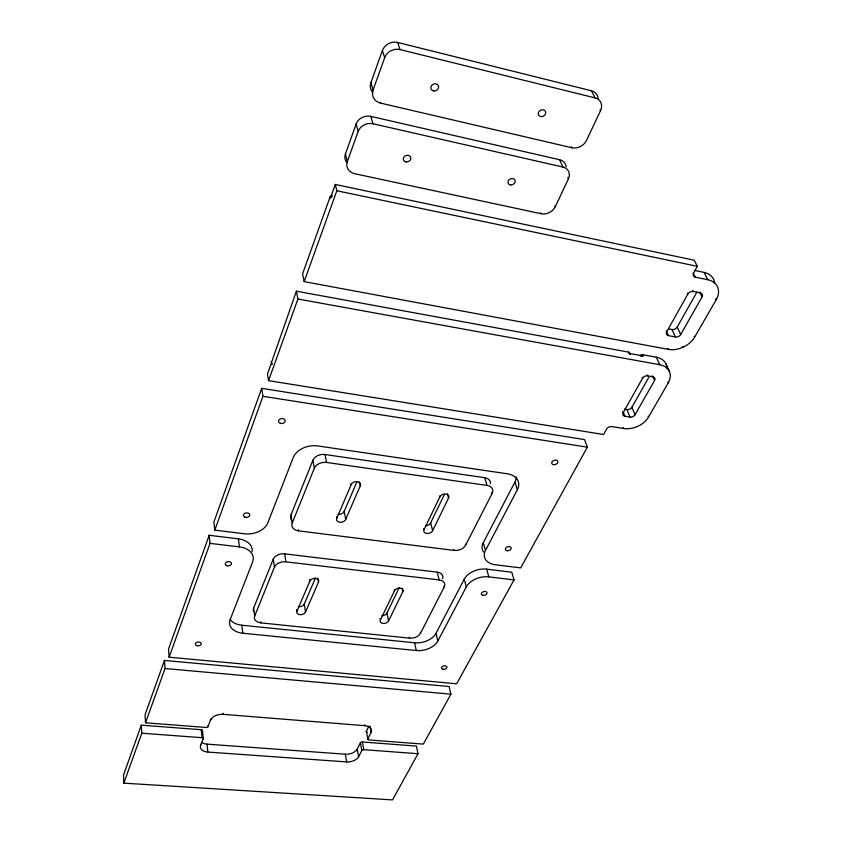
<?xml version="1.0" encoding="UTF-8"?>
<svg xmlns="http://www.w3.org/2000/svg" width="842" height="842" viewBox="0 0 842 842"><rect width="100%" height="100%" fill="white"/><g stroke="black" fill="none" stroke-linecap="round" stroke-linejoin="round"><path stroke-width="1.26" d="M629.532 353.987A2.021 1.452 -23.9 0 0 628.627 352.135L296.395 291.195L271.45 362.555A2.842 2.21 -8.4 0 0 272.029 363.144M271.24 361.597L271.671 363.87A2.852 2.21 -8.4 0 0 272.25 364.46M200.606 745.381L203.248 738.813L202.512 730.867A1.673 1.01 -7 0 0 201.301 729.73L141.319 725.162L123.469 775.145L123.837 783.144L392.519 799.9L418.032 753.716L416.411 746.096L362.386 741.981A1.589 0.947 -11.1 0 0 360.397 742.844L357.197 749.117L358.576 756.811A9.588 5.631 -10.7 0 1 346.672 761.915L207.816 752.064A9.999 5.968 -7.3 0 1 200.606 745.381L200.512 744.381M368.817 726.309L366.365 731.119L367.807 738.834A1.61 0.958 -11.3 0 0 368.807 739.929L423.326 744.117L450.912 694.176L449.081 686.514L164.453 660.444L145.045 714.753L145.529 722.804L206.132 727.456A1.695 1.021 -7.1 0 0 208.185 726.551L210.784 718.826M252.137 551.542A18.745 12.872 -7.1 0 0 238.423 538.848L209.174 535.28L168.505 649.119L169.116 657.202L456.659 683.788L514.03 579.896L511.768 572.223L486.644 569.15A17.535 11.483 -15.2 0 0 464.237 579.18L435.998 633.31A17.082 10.925 -13 0 1 414.548 642.772L241.822 625.217A17.935 11.809 -7.8 0 1 230.182 619.533M261.683 388.341L213.9 522.051L214.805 530.134L244.401 533.786A19.261 13.504 -7.6 0 0 267.84 522.798L293.184 457.669A19.745 14.356 -10.1 0 1 317.792 445.944L507.326 473.783A18.84 13.083 -16.9 0 1 517.346 489.77L485.487 550.394A18.019 11.988 -16.1 0 0 495.307 564.761L520.672 567.887L587.348 447.186L584.506 439.577L261.683 388.341L262.925 396.298L214.805 530.134M332.148 195.228A3.084 2.621 -13.4 0 0 331.159 195.618L330.222 196.533L302.594 273.85L304.162 281.617L668.39 349.388A20.608 14.767 -25.9 0 0 694.629 337.147L716.184 299.773A21.124 15.282 -27.7 0 0 707.859 279.744L704.091 272.408L694.576 270.429M346.704 162.548A11.546 9.967 -16.3 0 1 345.409 154.044L356.124 124.048A11.725 10.251 -18.4 0 1 370.827 116.385L559.625 159.738A11.356 9.188 -28.2 0 1 566.129 166.905M372.827 92.652A11.977 10.641 -21.9 0 1 370.912 82.663L382.394 50.541A12.177 10.935 -25.3 0 1 397.666 42.458L591.484 90.789A11.851 9.715 -33.1 0 1 598.052 98.535M271.461 362.913L267.482 374.016L268.556 380.637L603.577 434.514L606.735 428.852A3.873 2.705 -21.5 0 1 611.713 426.568L623.554 428.494A19.566 13.651 -22.5 0 0 648.529 417.043L668.285 382.794L667.864 381.858M330.222 196.533L330.527 197.786L335.295 184.461L694.218 260.22L697.344 266.335L693.587 273.071A4.294 3.136 -28.4 0 0 695.324 277.155L707.859 279.744M123.837 783.144L141.782 733.214L141.319 725.162M145.529 722.804L165.043 668.527L164.453 660.444M169.116 657.202L210.047 543.364L209.174 535.28M268.556 380.637L297.921 299.005L296.395 291.195M304.162 281.617L336.832 190.766L335.295 184.461M567.834 177.42L568.434 178.799L555.299 206.722A11.23 8.988 -26.1 0 1 541.111 213.731L354.724 173.715A11.62 9.988 -16.3 0 1 347.346 161.527L358.166 131.447L356.124 124.048M591.484 90.789L595.01 97.882A11.925 9.736 -32.7 0 1 600.557 110.565L586.537 140.361A11.704 9.504 -30.6 0 1 571.813 147.739L380.521 103.082A12.051 10.672 -21.7 0 1 373.09 89.936L384.678 57.709L382.394 50.541M202.017 732.108L202.512 730.867M253.737 611.471A8.967 5.915 -8.3 0 1 253.631 608.082L273.261 559.12A9.22 6.283 -8.9 0 1 284.638 553.857L437.198 572.139A8.852 5.862 -13.8 0 1 442.566 578.57M291.658 520.135A9.451 6.631 -9.5 0 1 290.9 515.115L312.887 460.279A9.736 7.073 -10.5 0 1 325.023 454.522L484.729 477.688A9.367 6.536 -16.3 0 1 490.465 483.74M444.029 585.906L444.271 586.874L420.474 633.342A8.641 5.526 -12.8 0 1 409.622 638.152L260.904 622.88A9.009 5.915 -8.3 0 1 254.673 616.081L274.439 567.119L273.261 559.12M491.875 492.391L492.16 493.359L465.615 545.195A9.125 6.157 -14.8 0 1 454.08 550.415L298.552 530.849A9.504 6.631 -9.5 0 1 292.206 523.092L314.35 468.215L312.887 460.279M317.802 578.149L318.487 582.117L305.52 612.008A4.484 2.947 -9.5 0 1 299.931 614.639A4.484 2.947 -9.5 0 1 297.005 611.103L309.845 581.138L309.593 579.643M359.418 481.94L360.26 485.897L345.736 519.346A4.736 3.305 -11 0 1 339.789 522.219A4.736 3.305 -11 0 1 336.821 518.188L351.198 484.634L350.988 483.645M305.52 612.008L304.236 604.072L315.476 577.98M345.736 519.346L344.168 511.431L356.755 482.255M402.044 588.305L402.813 591.737L388.594 620.838A4.378 2.842 -12 0 1 383.047 623.417A4.378 2.842 -12 0 1 380.426 619.975L394.519 590.789L394.298 589.8M424.094 529.534L439.84 496.927A4.715 3.294 -14.9 0 1 445.881 494.033A4.715 3.294 -14.9 0 1 448.512 498.138L432.641 530.649A4.631 3.168 -14 0 1 426.736 533.449A4.631 3.168 -14 0 1 424.094 529.534L423.852 528.555M381.836 615.628A4.357 2.842 -12 0 0 386.941 613.029L399.266 587.611M425.673 525.692A4.599 3.168 -14 0 0 430.672 522.84L444.418 494.475M358.576 756.811L361.797 750.548L360.397 742.844M367.807 738.834L371.101 732.414L369.912 726.13M483.508 552.015A17.935 11.988 -16.2 0 1 483.297 542.658L514.915 482.066A18.745 13.083 -17 0 0 516.304 476.961M238.423 538.848L239.444 546.9A18.84 12.872 -7.2 0 1 252.621 561.919L230.119 619.723A18.029 11.799 -7.8 0 0 242.791 633.226L416.295 650.529A17.166 10.904 -13 0 0 437.84 641.046L466.289 586.916A17.619 11.472 -15.2 0 1 488.813 576.865L514.03 579.896M700.386 292.942L693.261 291.5A4.231 3.073 -27.5 0 0 687.851 294.058L666.685 331.822A4.126 2.968 -25.8 0 0 668.432 335.632L675.431 336.958A4.126 2.958 -25.9 0 0 680.704 334.495L702.07 296.931A4.221 3.052 -27.7 0 0 700.386 292.942L699.913 292.016M623.143 412.801L642.562 378.237A3.999 2.831 -23.8 0 1 647.698 375.848L652.866 376.774A3.999 2.831 -23.9 0 1 654.602 380.373L635.036 414.79A3.915 2.726 -22.5 0 1 630.016 417.095L624.932 416.243A3.915 2.736 -22.3 0 1 623.143 412.801L622.764 411.854M624.385 409.117L626.922 409.549A3.894 2.726 -22.5 0 0 631.91 407.244L648.856 377.248M668.464 328.854L671.948 329.517A4.094 2.947 -26 0 0 677.189 327.064L697.018 291.942M330.527 197.786L331.453 196.87A3.094 2.621 -13.4 0 1 332.19 196.554M201.575 742.36A9.946 5.978 -7.2 0 0 207.069 744.139L345.346 754.211A9.546 5.641 -10.7 0 0 357.197 749.117M141.782 733.214L202.027 737.687A1.673 1.01 -7 0 1 203.248 738.813M361.797 750.548A1.6 0.937 -11.1 0 1 363.797 749.685L418.032 753.716M210.889 719.826A10.157 6.178 -7.4 0 1 223.246 714.342L365.018 725.699A9.736 5.82 -11.1 0 1 371.101 732.414M165.043 668.527L450.912 694.176M274.439 567.119A9.262 6.283 -8.9 0 1 285.88 561.835L439.135 579.906A8.894 5.852 -13.8 0 1 444.271 586.874M210.047 543.364L239.444 546.9M314.35 468.215A9.788 7.073 -10.5 0 1 326.549 462.447L487.023 485.424A9.409 6.536 -16.3 0 1 492.16 493.359M262.925 396.298L587.348 447.186M297.921 299.005L659.707 364.702A19.997 14.135 -23.9 0 1 668.285 382.794M640.046 355.756A2.01 1.442 -24.3 0 1 642.541 354.682L656.36 357.218A19.892 14.125 -24 0 1 666.948 368.649M628.627 352.135L629.153 353.377L643.088 355.934L642.541 354.682M336.832 190.766L697.344 266.335M358.166 131.447A11.799 10.272 -18.3 0 1 372.974 123.753L562.835 167.032A11.42 9.209 -27.9 0 1 568.434 178.799M384.678 57.709A12.262 10.967 -25 0 1 400.066 49.583L595.01 97.882M715.711 298.847L716.184 299.773M693.261 273.071L695.324 277.155M699.986 292.774L702.07 296.931M692.798 290.574L693.261 291.5M600.114 109.671L600.557 110.565M687.398 293.132L687.851 294.058M694.176 336.211L694.629 337.147M677.189 327.064L680.704 334.495M682.799 346.23L683.241 347.157M671.948 329.517L675.431 336.958M666.243 330.885L668.432 335.632M667.959 348.451L668.39 349.388M571.402 146.824L571.813 147.739M665.98 363.86L669.358 371.333M656.36 357.218L659.707 364.702M559.625 159.738L562.835 167.032M652.455 375.827L654.602 380.373M647.288 374.911L647.698 375.848M642.151 377.3L642.562 378.237M648.129 416.095L648.529 417.043M554.91 205.795L555.299 206.722M631.91 407.244L635.036 414.79M626.922 409.549L630.016 417.095M623.196 411.991L624.932 416.243M540.732 212.805L541.111 213.731M623.175 427.547L623.554 428.494M397.666 42.458L400.066 49.583M514.915 482.066L517.346 489.77M380.247 102.166L380.521 103.082M370.912 82.663L373.09 89.936M484.729 477.688L487.023 485.424M370.827 116.385L372.974 123.753M483.297 542.658L485.487 550.394M486.644 569.15L488.813 576.865M465.352 544.227L465.615 545.195M447.334 493.749L448.512 498.138M464.237 579.18L466.289 586.916M453.827 549.437L454.08 550.415M439.577 495.949L439.84 496.927M345.409 154.044L347.346 161.527M430.672 522.84L432.641 530.649M437.198 572.139L439.135 579.906M435.998 633.31L437.84 641.046M420.253 632.374L420.474 633.342M414.548 642.772L416.295 650.529M409.401 637.173L409.622 638.152M386.941 613.029L388.594 620.838M380.121 618.502L380.426 619.975M325.023 454.522L326.549 462.447M336.537 516.693L336.821 518.188M364.839 724.73L365.018 725.699M362.386 741.981L363.797 749.685M345.346 754.211L346.672 761.915M298.384 529.85L298.552 530.849M290.9 515.115L292.206 523.092M296.763 609.597L297.005 611.103M284.638 553.857L285.88 561.835M260.767 621.88L260.904 622.88M253.631 608.082L254.673 616.081M241.822 625.217L242.791 633.226M223.141 713.342L223.246 714.342M208.079 725.551L208.185 726.551M207.069 744.139L207.816 752.064M201.301 729.73L202.027 737.687M309.845 581.138A4.568 3.063 -9.9 0 1 315.55 578.412A4.568 3.063 -9.9 0 1 318.487 582.117M304.236 604.072A4.463 2.947 -9.5 0 1 298.468 606.672M394.519 590.789A4.463 2.947 -12.6 0 1 400.182 588.126A4.463 2.947 -12.6 0 1 402.813 591.737M351.198 484.634A4.82 3.442 -11.7 0 1 357.282 481.656A4.82 3.442 -11.7 0 1 360.26 485.897M344.168 511.431A4.705 3.305 -11 0 1 338.042 514.273M367.375 732.224A1.6 0.958 -11.2 0 1 366.365 731.119M704.091 272.408A21.008 15.272 -27.8 0 1 714.711 283.522M641.088 356.471A2.01 1.442 -24.2 0 1 643.088 355.934M629.153 353.377A2.021 1.452 -23.9 0 1 630.258 354.493M541.438 116.617A3.915 3.263 -30.6 0 0 545.469 111.397A3.915 3.263 -30.6 0 0 539.027 111.502A3.915 3.263 -30.6 0 0 541.438 116.617M433.946 90.947A3.978 3.484 -26.2 0 0 438.398 85.873A3.978 3.484 -26.2 0 0 431.788 85.305A3.978 3.484 -26.2 0 0 433.946 90.947M510.726 184.935A3.757 3.073 -25.6 0 0 515.062 180.346A3.757 3.073 -25.6 0 0 508.926 179.914A3.757 3.073 -25.6 0 0 510.726 184.935M406.002 161.896A3.831 3.263 -20.3 0 0 410.738 157.507A3.831 3.263 -20.3 0 0 404.476 156.444A3.831 3.263 -20.3 0 0 406.002 161.896M443.176 669.327A2.768 1.716 -13.5 0 0 446.944 666.98A2.768 1.716 -13.5 0 0 442.618 666.411A2.768 1.716 -13.5 0 0 443.176 669.327M483.024 595.326A2.894 1.884 -15.2 0 0 487.023 592.779A2.894 1.884 -15.2 0 0 482.54 592.094A2.894 1.884 -15.2 0 0 483.024 595.326M196.902 645.688A2.968 1.905 -6.4 0 0 201.249 643.656A2.968 1.905 -6.4 0 0 196.733 642.383A2.968 1.905 -6.4 0 0 196.902 645.688M226.856 565.708A3.105 2.116 -7 0 0 231.445 563.509A3.105 2.116 -7 0 0 226.751 562.035A3.105 2.116 -7 0 0 226.856 565.708M553.689 464.689A3.147 2.189 -19.1 0 0 557.772 461.521A3.147 2.189 -19.1 0 0 552.815 460.995A3.147 2.189 -19.1 0 0 553.689 464.689M507.347 550.71A2.979 1.979 -16.4 0 0 511.168 547.816A2.979 1.979 -16.4 0 0 506.4 547.405A2.979 1.979 -16.4 0 0 507.347 550.71M280.481 423.41A3.357 2.505 -8.8 0 0 285.196 420.568A3.357 2.505 -8.8 0 0 279.944 419.095A3.357 2.505 -8.8 0 0 280.481 423.41M245.011 517.22A3.189 2.242 -7.5 0 0 249.748 514.925A3.189 2.242 -7.5 0 0 244.959 513.325A3.189 2.242 -7.5 0 0 245.011 517.22"/></g></svg>
